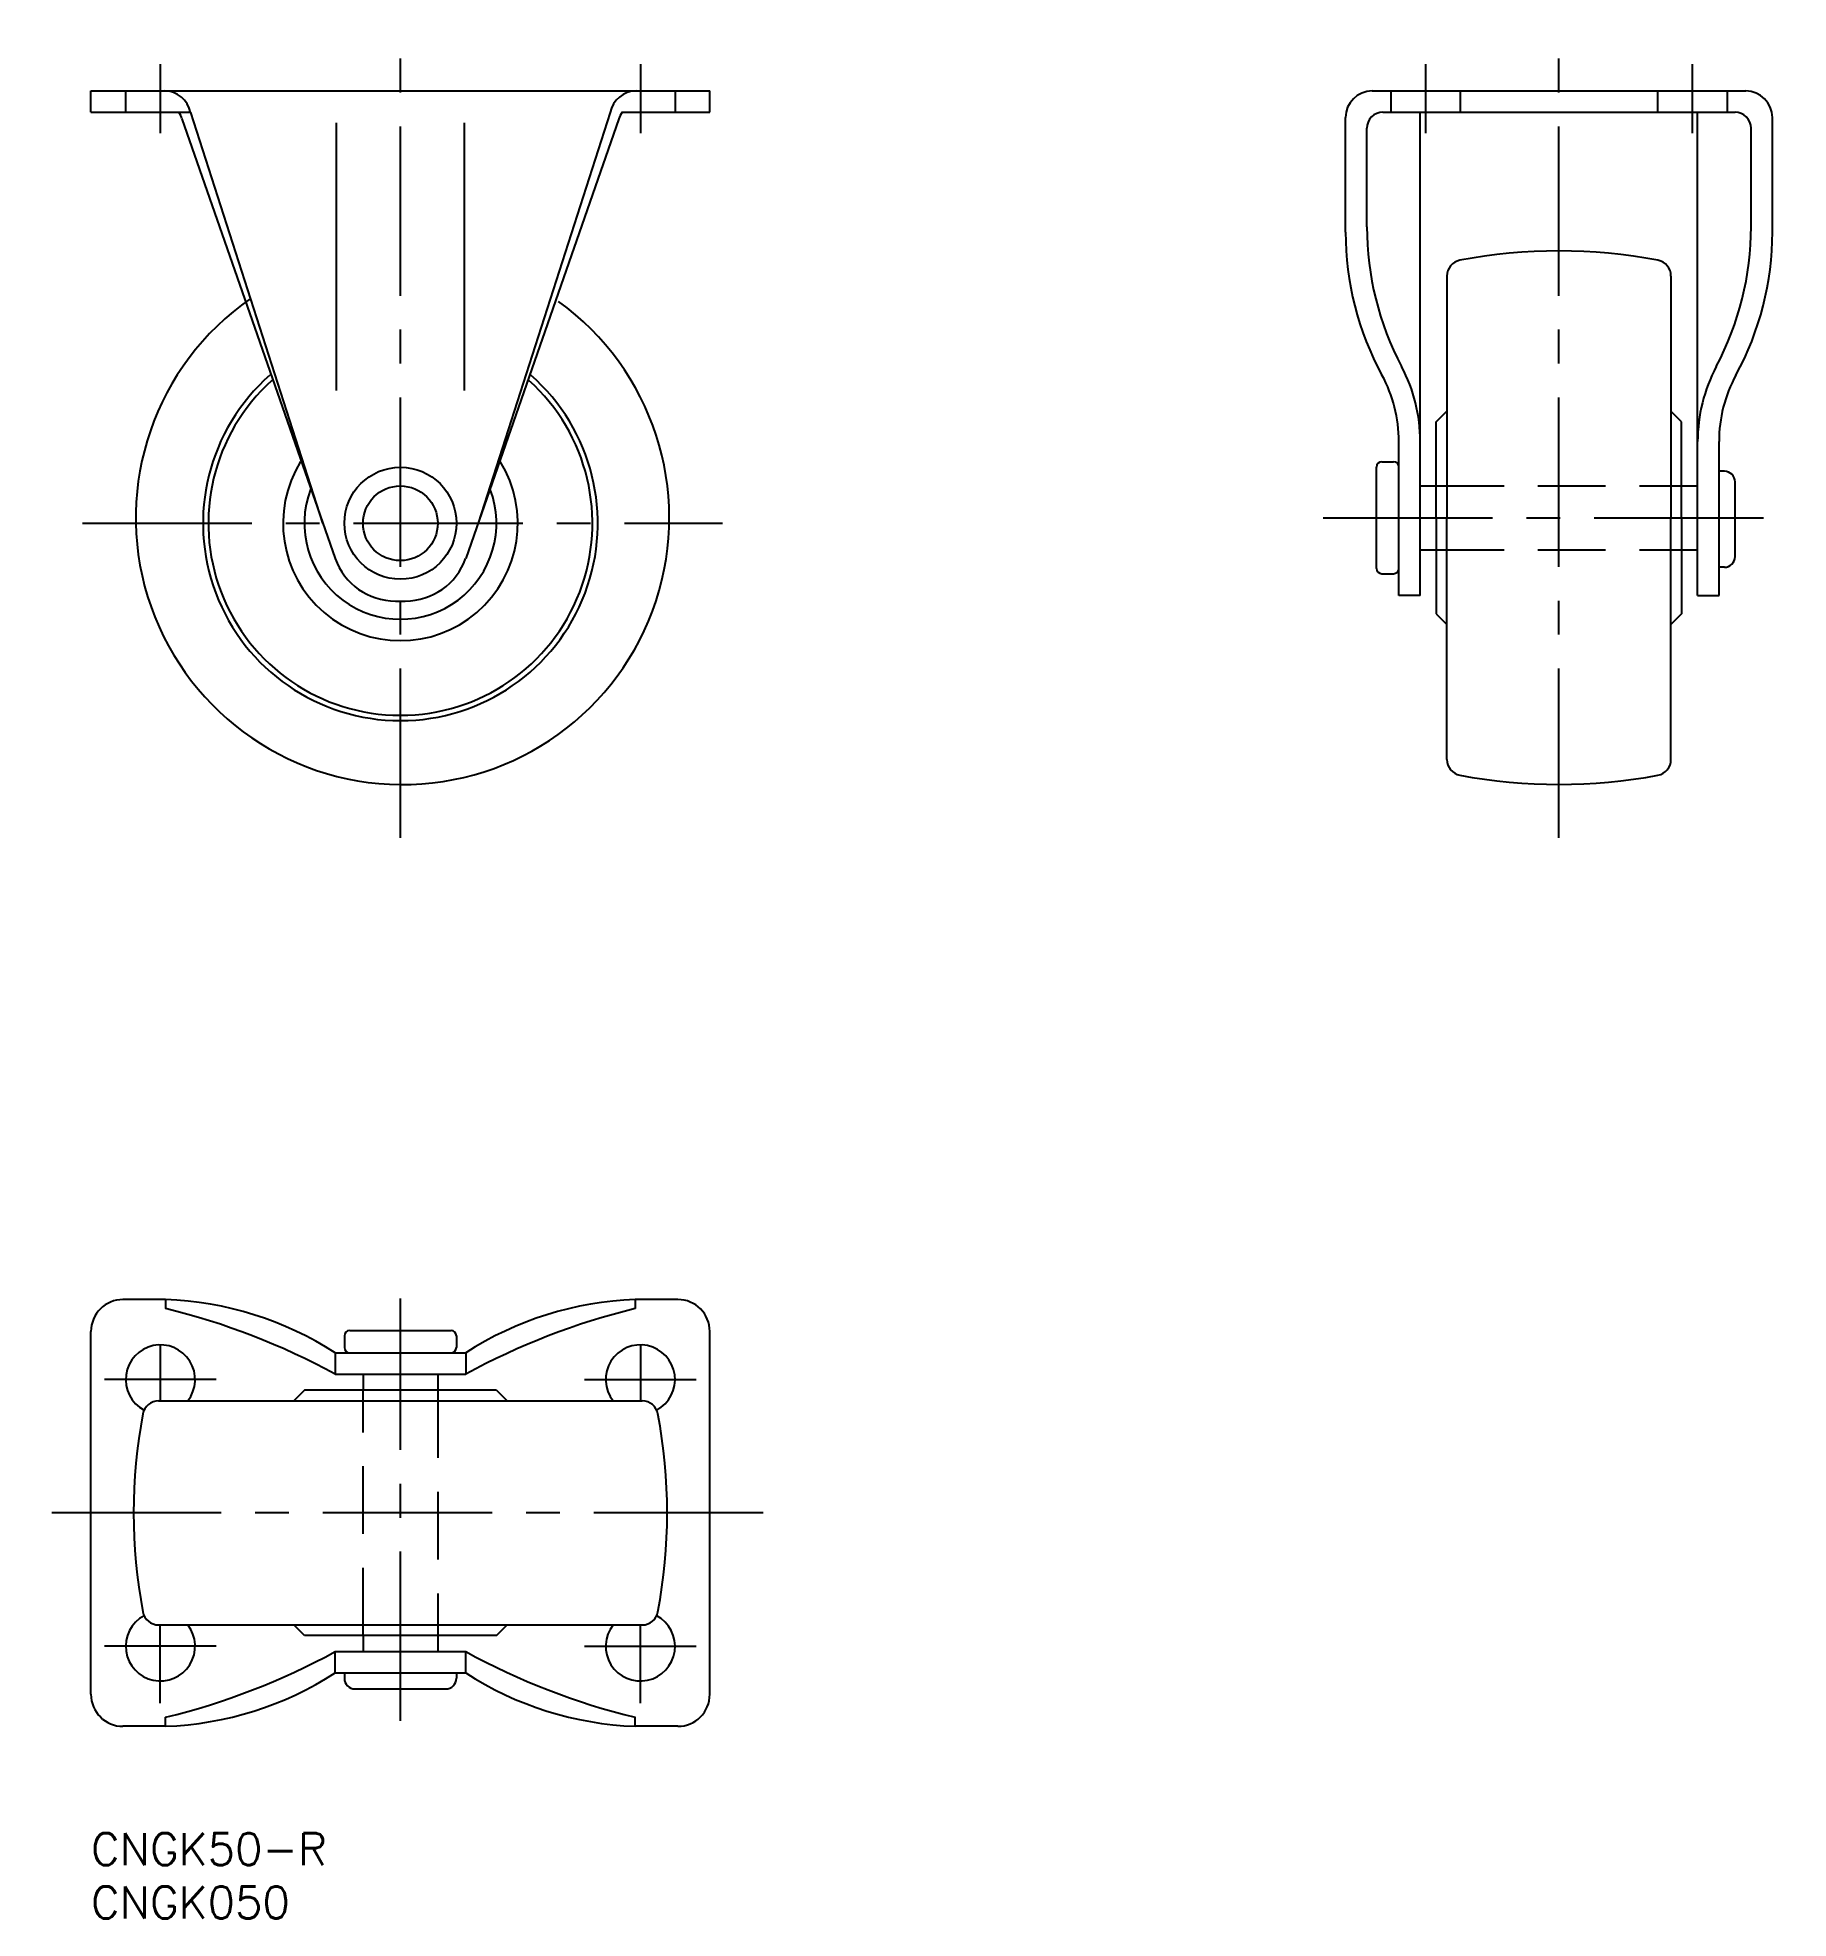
# Model space of a CAD drawing. Extents: x -5 to 159, y -8 to 168.
import ezdxf

# ---------------------------------------------------------------- set-up
doc = ezdxf.new("R2010")
doc.units = 0
doc.header["$LTSCALE"] = 0.5
doc.linetypes.add('CENTER', pattern=[50.8, 31.75, -6.35, 6.35, -6.35])
doc.linetypes.add('DASHED', pattern=[19.05, 12.7, -6.35])
doc.layers.get('0').update_dxf_attribs({"linetype": 'CONTINUOUS'})
for name, color, linetype in [('MSM_CENTER', 1, 'CENTER'), ('MSM_CONTINUOUS', 7, 'CONTINUOUS'), ('MSM_DASHED', 4, 'DASHED'), ('MSM_PART_NUMBER', 7, 'CONTINUOUS')]:
    doc.layers.add(name, color=color, linetype=linetype)
doc.styles.get("Standard").update_dxf_attribs({"font": 'txt.shx', "height": 3, "bigfont": 'bigfont.shx'})

# ---------------------------------------------------------------- blocks, each defined once
blk = doc.blocks.new('*U2')
at = {"layer": 'MSM_PART_NUMBER'}
blk.add_text('CNGK50-R', height=3, dxfattribs=at).set_placement((0, -3))
blk = doc.blocks.new('*U3')
at = {"layer": 'MSM_PART_NUMBER'}
blk.add_text('CNGK050', height=3, dxfattribs=at).set_placement((0, -8))

msp = doc.modelspace()

# ---------------------------------------------------------------- linework, layer by layer
msp.add_line((20, 41.5), (19, 40.5))
at = {"layer": 'MSM_CENTER'}
for p, q in [((29, 93.27), (29, 168.27)), ((137.58, 93.27), (137.58, 168.27)), ((6.5, 165.77), (6.5, 159.32)), ((51.5, 165.77), (51.5, 159.32)), ((125.08, 165.77), (125.08, 159.32)), ((150.08, 165.77), (150.08, 159.32)), ((-0.8, 122.75), (59.19, 122.75)), ((115.48, 123.27), (159.08, 123.27)), ((29, 10.5), (29, 50.1)), ((6.5, 45.82), (6.5, 40.5)), ((51.5, 45.82), (51.5, 40.5)), ((11.74, 42.5), (1.27, 42.5)), ((46.26, 42.5), (56.73, 42.5)), ((63, 30), (-5, 30)), ((6.5, 12.18), (6.5, 19.5)), ((51.5, 12.18), (51.5, 19.5)), ((11.74, 17.5), (1.27, 17.5)), ((46.26, 17.5), (56.73, 17.5))]:
    msp.add_line(p, q, dxfattribs=at)
at = {"layer": 'MSM_CONTINUOUS'}
for p, q in [((0, 163.27), (58, 163.27)), ((0, 161.27), (0, 163.27)), ((58, 161.27), (58, 163.27)), ((120.08, 163.27), (155.08, 163.27)), ((0, 161.27), (9.33, 161.27)), ((8.52, 160.64), (22.88, 119.45)), ((9.34, 161.24), (21.71, 122.75)), ((49.48, 160.64), (35.12, 119.45)), ((48.66, 161.24), (36.29, 122.75)), ((49.78, 161.27), (58, 161.27)), ((117.58, 150.03), (117.58, 160.77)), ((121.08, 161.27), (154.08, 161.27)), ((124.58, 115.98), (124.58, 161.27)), ((150.58, 115.98), (150.58, 161.27)), ((157.58, 150.03), (157.58, 160.77)), ((23, 135.18), (23, 160.27)), ((35, 135.18), (35, 160.27)), ((119.58, 150.54), (119.58, 159.77)), ((155.58, 150.54), (155.58, 159.77)), ((127.08, 145.92), (127.08, 123.27)), ((148.08, 145.92), (148.08, 123.27)), ((126.08, 132.27), (127.08, 133.27)), ((126.08, 123.27), (126.08, 132.27)), ((149.08, 132.27), (148.08, 133.27)), ((149.08, 123.27), (149.08, 132.27)), ((122.58, 115.98), (122.58, 130.41)), ((152.58, 115.98), (152.58, 130.41)), ((120.48, 118.52), (120.48, 128.02)), ((120.98, 128.52), (122.08, 128.52)), ((153.08, 127.63), (152.58, 127.63)), ((124.58, 126.27), (126.08, 126.27)), ((149.08, 126.27), (150.58, 126.27)), ((154.08, 119.63), (154.08, 126.63)), ((126.08, 123.27), (126.08, 114.27)), ((127.08, 100.61), (127.08, 123.27)), ((148.08, 100.61), (148.08, 123.27)), ((149.08, 123.27), (149.08, 114.27)), ((124.58, 120.27), (126.08, 120.27)), ((149.08, 120.27), (150.58, 120.27)), ((153.08, 118.63), (152.58, 118.63)), ((120.98, 118.02), (122.08, 118.02)), ((28.54, 115.46), (29.46, 115.46)), ((124.58, 115.98), (122.58, 115.98)), ((150.58, 115.98), (152.58, 115.98)), ((126.08, 114.27), (127.08, 113.27)), ((149.08, 114.27), (148.08, 113.27)), ((7, 50), (3, 50)), ((7, 50), (7, 49.15)), ((55, 50), (51, 50)), ((51, 50), (51, 49.15)), ((0, 13), (0, 47)), ((23.75, 46.6), (23.75, 45.5)), ((24.25, 47.1), (33.75, 47.1)), ((34.25, 46.6), (34.25, 45.5)), ((58, 13), (58, 47)), ((22.88, 45), (22.88, 43)), ((22.88, 45), (35.12, 45)), ((35.12, 45), (35.12, 43)), ((22.88, 43), (35.12, 43)), ((25.5, 43), (25.5, 41.5)), ((32.5, 43), (32.5, 41.5)), ((38, 41.5), (20, 41.5)), ((38, 41.5), (39, 40.5)), ((6.34, 40.5), (51.66, 40.5)), ((6.34, 19.5), (51.66, 19.5)), ((20, 18.5), (19, 19.5)), ((38, 18.5), (39, 19.5)), ((38, 18.5), (20, 18.5)), ((25.5, 18.5), (25.5, 17)), ((32.5, 18.5), (32.5, 17)), ((22.88, 15), (22.88, 17)), ((22.88, 17), (35.12, 17)), ((35.12, 15), (35.12, 17)), ((22.88, 15), (35.12, 15)), ((23.75, 15), (23.75, 14.5)), ((34.25, 15), (34.25, 14.5)), ((24.75, 13.5), (33.25, 13.5)), ((7, 10), (7, 10.85)), ((51, 10), (51, 10.85)), ((7, 10), (3, 10)), ((55, 10), (51, 10)), ((55, 10), (51, 10))]:
    msp.add_line(p, q, dxfattribs=at)
for radius in [5.25, 3.5]:
    msp.add_circle((29, 122.75), radius, dxfattribs=at)
for centre, radius, start, end in [((6.88, 160.77), 2.5, 10.8995, 89.9999), ((51.12, 160.77), 2.5, 90.0001, 169.1), ((120.08, 160.77), 2.5, 90, 180), ((155.08, 160.77), 2.5, 0, 90), ((7.06, 160.32), 1.5, 12.4541, 39.2965), ((50.94, 160.32), 1.5, 140.7035, 167.546), ((121.08, 159.77), 1.5, 90, 180), ((154.08, 159.77), 1.5, 0, 90), ((145.58, 150.03), 28, 180, 208.5921), ((147.58, 150.54), 28, 180, 207.9055), ((127.58, 150.54), 28, 332.0945, 0), ((129.58, 150.03), 28, 331.4079, 0), ((137.58, 98.27), 50, 79.3058, 100.694), ((128.58, 145.92), 1.5, 100.694, 180), ((146.58, 145.92), 1.5, 0, 79.3058), ((29.2, 123.26), 25, 124.8092, 54.2257), ((29, 122.75), 18.5, 131.3742, 48.6262), ((29, 122.75), 18, 132.0119, 47.9884), ((109.58, 130.41), 13, 0, 28.5921), ((109.58, 130.41), 15, 0, 27.9055), ((165.58, 130.41), 15, 152.0945, 180), ((165.58, 130.41), 13, 151.4079, 180), ((29, 122.75), 11, 148.2174, 31.7829), ((120.98, 128.02), 0.5, 90, 180), ((122.08, 128.02), 0.5, 0, 90), ((153.08, 126.63), 1, 0, 90), ((29, 122.75), 9, 159.3211, 20.6792), ((28.54, 121.46), 6, 199.5819, 270), ((29.46, 121.46), 6, 270, 340.4185), ((120.98, 118.52), 0.5, 180, 270), ((122.08, 118.52), 0.5, 270, 0), ((153.08, 119.63), 1, 270, 0), ((128.58, 100.61), 1.5, 180, 259.306), ((146.58, 100.61), 1.5, 280.694, 0.0002), ((137.58, 148.27), 50, 259.306, 280.694), ((3, 47), 3, 90, 180), ((5.85, 18.63), 31.39, 57.1461, 87.9088), ((52.15, 18.63), 31.39, 92.0912, 122.8539), ((55, 47), 3, 360, 90), ((-8.56, -14.62), 65.64, 61.3804, 76.2898), ((66.56, -14.62), 65.64, 103.7102, 118.6196), ((24.25, 46.6), 0.5, 90, 180), ((33.75, 46.6), 0.5, 0, 90), ((6.51, 42.5), 3.25, 322.0201, 241.9581), ((24.25, 45.5), 0.5, 180, 270), ((33.75, 45.5), 0.5, 270, 0), ((51.49, 42.5), 3.25, 298.0371, 217.9799), ((54, 30), 50, 169.3058, 190.694), ((6.34, 39), 1.5, 89.9998, 169.3058), ((51.66, 39), 1.5, 10.6942, 90.0002), ((4, 30), 50, 349.306, 10.6942), ((6.51, 17.5), 3.25, 118.0419, 37.9799), ((6.34, 21), 1.5, 190.694, 270), ((51.49, 17.5), 3.25, 142.0201, 61.9629), ((51.66, 21), 1.5, 270, 349.306), ((-8.56, 74.62), 65.64, 283.7102, 298.6196), ((66.56, 74.62), 65.64, 241.3804, 256.2898), ((5.85, 41.37), 31.39, 272.0912, 302.8539), ((24.75, 14.5), 1, 180, 270), ((33.25, 14.5), 1, 270, 0), ((52.15, 41.37), 31.39, 237.1461, 267.9088), ((3, 13), 3, 180, 270), ((55, 13), 3, 270, 0)]:
    msp.add_arc(centre, radius, start, end, dxfattribs=at)
at = {"layer": 'MSM_DASHED'}
for p, q in [((3.25, 163.27), (3.25, 161.27)), ((54.75, 163.27), (54.75, 161.27)), ((121.83, 163.27), (121.83, 161.27)), ((128.33, 163.27), (128.33, 161.27)), ((146.83, 163.27), (146.83, 161.27)), ((153.33, 163.27), (153.33, 161.27)), ((126.08, 126.27), (149.08, 126.27)), ((126.08, 120.27), (149.08, 120.27)), ((25.5, 18.5), (25.5, 41.5)), ((32.5, 41.5), (32.5, 18.5))]:
    msp.add_line(p, q, dxfattribs=at)

# ---------------------------------------------------------------- block references
at = {"layer": 'MSM_CONTINUOUS'}
for name in ['*U2', '*U3']:
    msp.add_blockref(name, (0, 0), dxfattribs=at)

doc.saveas('drawing.dxf')
